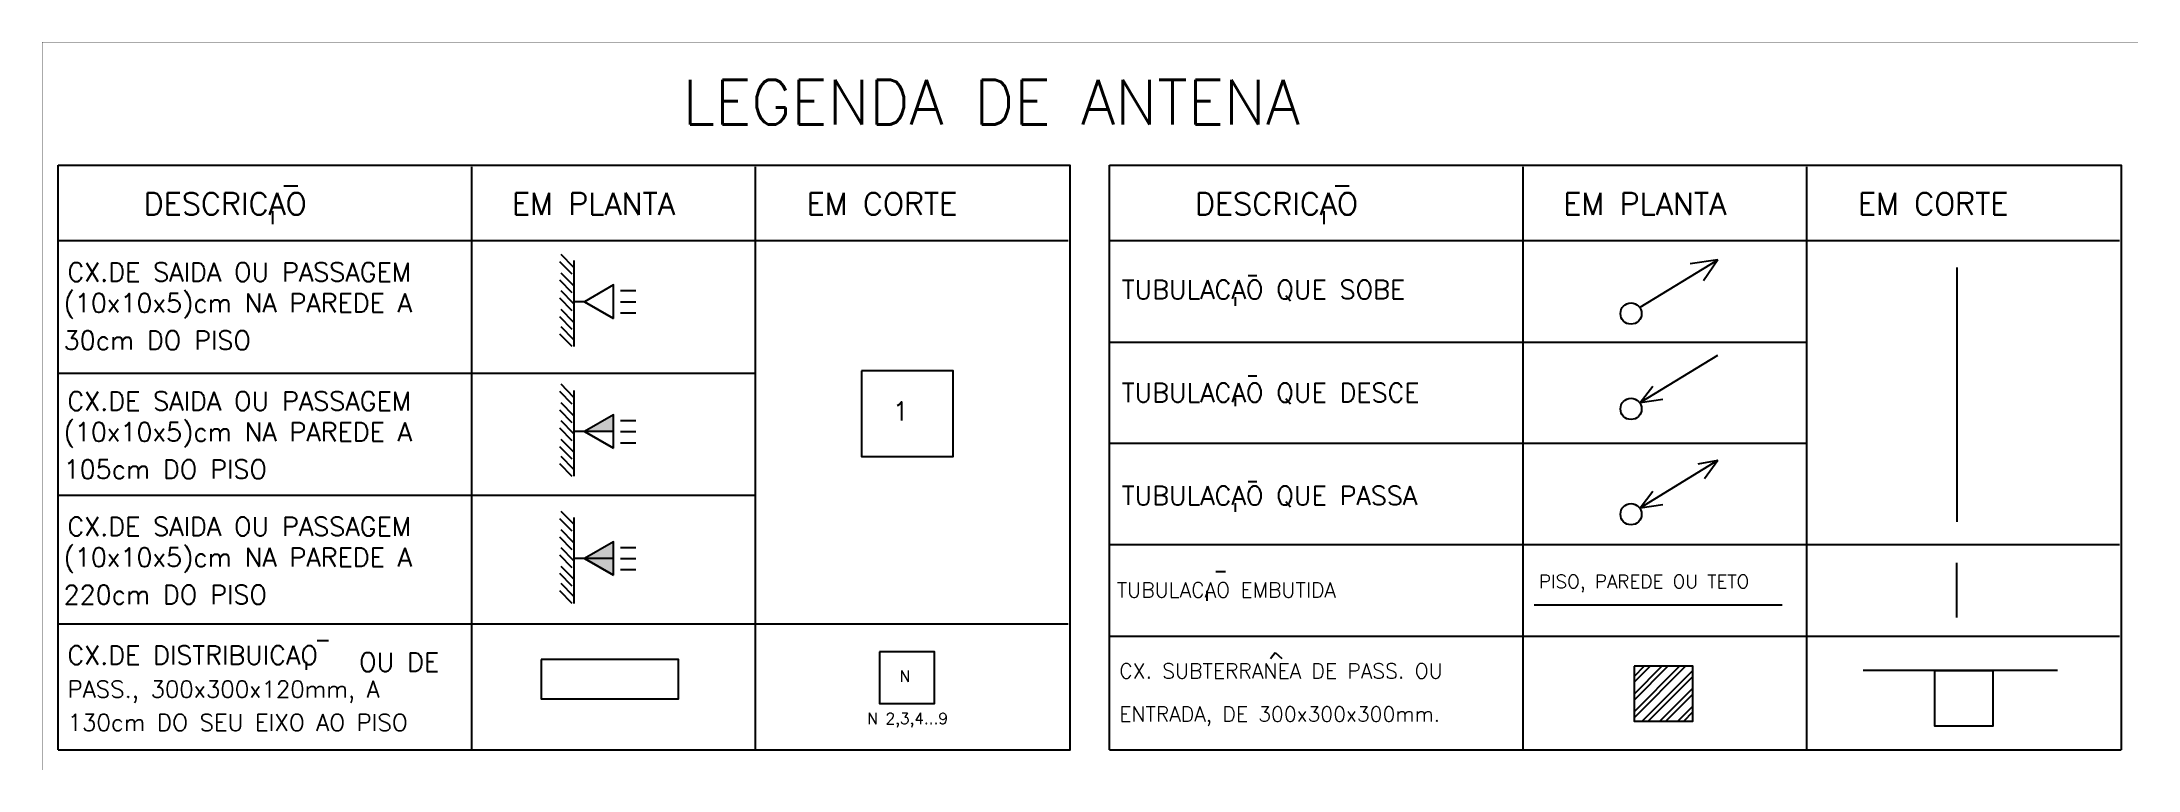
# Model space of a CAD drawing. Extents: x -181 to 8, y -11 to 54.
import ezdxf

# ---------------------------------------------------------------- set-up
doc = ezdxf.new("R2010")
doc.units = 0
doc.header["$LTSCALE"] = 250
doc.header["$MEASUREMENT"] = 0
doc.linetypes.add('DASHDOT', pattern=[1, 0.5, -0.25, 0, -0.25])
doc.layers.get('0').update_dxf_attribs({"linetype": 'CONTINUOUS'})
doc.layers.add('LEGENDAS', color=7, linetype='CONTINUOUS')
doc.styles.add('ROMANS', font='ROMANS.SHX', dxfattribs={"height": 80})

# ---------------------------------------------------------------- blocks, each defined once
blk = doc.blocks.new('*X0')
at = {"color": 0}
for p, q in [((261.55, 32.44), (265.61, 36.51)), ((261.55, 34.04), (264.02, 36.51)), ((261.55, 35.63), (262.43, 36.51)), ((261.55, 31.91), (266.14, 36.51)), ((261.55, 33.5), (264.55, 36.51)), ((261.55, 35.1), (262.96, 36.51)), ((262.26, 31.57), (266.81, 36.12)), ((262.79, 31.57), (266.81, 35.59)), ((263.85, 31.57), (266.81, 34.53)), ((264.38, 31.57), (266.81, 34)), ((265.45, 31.57), (266.81, 32.94)), ((265.98, 31.57), (266.81, 32.41))]:
    blk.add_line(p, q, dxfattribs=at)

msp = doc.modelspace()

# ---------------------------------------------------------------- linework, layer by layer
at = {"layer": 'LEGENDAS'}
for p, q in [((-159, 41.52), (-157.74, 41.52)), ((-142.12, 43.22), (-142.12, -9.19)), ((-116.62, 43.22), (-116.62, -9.19)), ((-64.47, 41.52), (-63.21, 41.52)), ((-47.58, 43.22), (-47.58, -9.19)), ((-22.08, 43.22), (-22.08, -9.19)), ((-160.01, 39.26), (-160.01, 38.08)), ((-65.48, 39.26), (-65.48, 38.08)), ((-179.21, 36.6), (-88.47, 36.6)), ((-84.68, 36.6), (6.07, 36.6)), ((-132.92, 34.81), (-132.92, 27.08)), ((-37.02, 30.63), (-30.05, 34.88)), ((-30.05, 34.88), (-32.53, 34.52)), ((-30.05, 34.88), (-31.35, 32.99)), ((-8.57, 34.17), (-8.57, 11.32)), ((-128.73, 32.12), (-127.35, 32.12)), ((-72.29, 33.45), (-71.49, 33.45)), ((-131.95, 31.11), (-132.92, 31.11)), ((-128.73, 31.11), (-127.35, 31.11)), ((-73.46, 31.53), (-73.46, 30.73)), ((-128.73, 30.11), (-127.35, 30.11)), ((-84.68, 27.48), (-22.08, 27.48)), ((-37.02, 22.06), (-30.05, 26.31)), ((-72.29, 24.43), (-71.49, 24.43)), ((-37.02, 22.06), (-35.88, 23.52)), ((-73.46, 22.5), (-73.46, 21.71)), ((-37.02, 22.06), (-35, 22.36)), ((-131.95, 19.44), (-132.92, 19.44)), ((-129.35, 19.44), (-131.95, 19.44)), ((-128.73, 20.44), (-127.35, 20.44)), ((-128.73, 19.44), (-127.35, 19.44)), ((-128.73, 18.43), (-127.35, 18.43)), ((-84.68, 18.4), (-22.08, 18.4)), ((-37.02, 12.59), (-30.05, 16.85)), ((-30.04, 16.84), (-31.86, 16.5)), ((-30.04, 16.84), (-31.24, 15.18)), ((-72.29, 14.94), (-71.49, 14.94)), ((-37.02, 12.59), (-35.88, 14.06)), ((-73.46, 13.01), (-73.46, 12.21)), ((-37.02, 12.59), (-35, 12.89)), ((-131.95, 8.02), (-132.92, 8.02)), ((-129.35, 8.02), (-131.95, 8.02)), ((-128.73, 9.02), (-127.35, 9.02)), ((-128.73, 8.02), (-127.35, 8.02)), ((-84.68, 9.29), (6.07, 9.29)), ((-8.6, 7.63), (-8.6, 2.71)), ((-128.73, 7.02), (-127.35, 7.02)), ((-75.19, 6.84), (-74.32, 6.84)), ((-75.99, 5.1), (-75.99, 4.23)), ((-179.21, 2.16), (-88.47, 2.16)), ((-155.98, 0.64), (-154.98, 0.64)), ((-84.68, 1.03), (6.07, 1.03)), ((-156.98, -1.27), (-156.98, -2)), ((-70.27, -0.97), (-69.84, -0.42)), ((-69.84, -0.42), (-69.24, -0.97)), ((-16.98, -2.02), (0.48, -2.02)), ((-130.5, -4.61), (-130.5, -4.63)), ((-130.03, -4.61), (-130.03, -4.63)), ((-129.57, -4.61), (-129.57, -4.63)), ((-129.11, -4.61), (-129.11, -4.63)), ((-128.56, -4.61), (-128.56, -4.63)), ((-179.27, -9.19), (-88.26, -9.19)), ((-84.74, -9.19), (6.23, -9.19))]:
    msp.add_line(p, q, dxfattribs=at)
at = {"layer": 'LEGENDAS', "color": 7}
for p, q in [((-133.05, 33.57), (-134.18, 34.7)), ((-132.93, 34.22), (-134.06, 35.35)), ((-133.05, 31.9), (-134.18, 33.03)), ((-132.93, 32.55), (-134.06, 33.68)), ((-132.93, 30.94), (-134.06, 32.07)), ((-133.05, 30.29), (-134.18, 31.42)), ((-132.93, 29.27), (-134.06, 30.41)), ((-133.05, 28.62), (-134.18, 29.75)), ((-132.93, 27.72), (-134.06, 28.86)), ((-133.05, 27.07), (-134.18, 28.2)), ((-179.21, 24.68), (-116.62, 24.68)), ((-133.05, 21.89), (-134.18, 23.02)), ((-132.93, 22.54), (-134.06, 23.68)), ((-132.92, 23.13), (-132.92, 15.41)), ((-133.05, 20.22), (-134.18, 21.35)), ((-132.93, 20.87), (-134.06, 22.01)), ((-133.05, 18.61), (-134.18, 19.74)), ((-132.93, 19.27), (-134.06, 20.4)), ((-133.05, 16.94), (-134.18, 18.07)), ((-132.93, 17.6), (-134.06, 18.73)), ((-132.93, 16.05), (-134.06, 17.18)), ((-133.05, 15.39), (-134.18, 16.52)), ((-179.21, 13.71), (-116.62, 13.71)), ((-133.05, 10.47), (-134.18, 11.6)), ((-132.93, 11.13), (-134.06, 12.26)), ((-132.92, 11.71), (-132.92, 3.99)), ((-133.05, 8.8), (-134.18, 9.93)), ((-132.93, 9.46), (-134.06, 10.59)), ((-133.05, 7.19), (-134.18, 8.33)), ((-132.93, 7.85), (-134.06, 8.98)), ((-133.05, 5.52), (-134.18, 6.66)), ((-132.93, 6.18), (-134.06, 7.31)), ((-132.93, 4.63), (-134.06, 5.76)), ((-133.05, 3.97), (-134.18, 5.11))]:
    msp.add_line(p, q, dxfattribs=at)
at = {"layer": 'LEGENDAS', "linetype": 'DASHDOT'}
msp.add_line((-46.55, 3.87), (-24.26, 3.87), dxfattribs=at)
at = {"layer": 'LEGENDAS', "const_width": 0.02}
msp.add_lwpolyline([(-180.73, 54.45), (-180.73, -10.99), (7.73, -10.99), (7.73, 54.45)], close=True, dxfattribs=at)
at = {"layer": 'LEGENDAS'}
for points in [[(-179.27, 43.39), (-88.3, 43.39), (-88.3, -9.19)], [(-179.27, -9.19), (-179.27, 43.39)], [(-84.74, 43.39), (6.23, 43.39), (6.23, -9.19)], [(-84.74, -9.19), (-84.74, 43.39)], [(-129.35, 29.61), (-131.95, 31.11), (-129.35, 29.61)], [(-129.35, 17.94), (-131.95, 19.44), (-129.35, 17.94)], [(-129.35, 6.52), (-131.95, 8.02), (-129.35, 6.52)]]:
    msp.add_lwpolyline(points, dxfattribs=at)
for points in [[(-129.35, 29.61), (-129.35, 32.61), (-131.95, 31.11)], [(-107.05, 24.9), (-107.05, 17.18), (-98.82, 17.18), (-98.82, 24.9)], [(-129.35, 17.94), (-129.35, 20.94), (-131.95, 19.44)], [(-129.35, 6.52), (-129.35, 9.52), (-131.95, 8.02)], [(-135.84, -1.06), (-135.84, -4.61), (-123.5, -4.61), (-123.5, -1.06)], [(-105.42, -0.37), (-105.42, -5), (-100.48, -5), (-100.48, -0.37)], [(-37.56, -1.67), (-37.56, -6.61), (-32.29, -6.61), (-32.29, -1.67)], [(-10.57, -2.08), (-10.57, -7.02), (-5.3, -7.02), (-5.3, -2.08)]]:
    msp.add_lwpolyline(points, close=True, dxfattribs=at)
for centre in [(-37.85, 30.04), (-37.85, 21.47), (-37.85, 12)]:
    msp.add_circle(centre, 0.953, dxfattribs=at)
for points in [[(-129.35, 19.44), (-129.35, 20.94), (-131.95, 19.44)], [(-129.35, 8.02), (-129.35, 9.52), (-131.95, 8.02)], [(-129.35, 6.52), (-129.35, 8.02), (-131.95, 8.02)]]:
    msp.add_solid(points, dxfattribs=at)

# ---------------------------------------------------------------- block references
msp.add_blockref('*X0', (-299.1, -38.18), dxfattribs=at)

# ---------------------------------------------------------------- texts
at = {"layer": 'LEGENDAS', "style": 'ROMANS'}
for s, height, p in [('LEGENDA DE ANTENA', 4, (-123.14, 47.05)), ('DESCRICAO', 2, (-171.59, 38.91)), ('EM PLANTA', 2, (-138.47, 38.91)), ('EM CORTE', 2, (-111.98, 38.91)), ('DESCRICAO', 2, (-77.06, 38.91)), ('EM PLANTA', 2, (-43.94, 38.91)), ('EM CORTE', 2, (-17.45, 38.91)), ('CX.DE SAIDA OU PASSAGEM', 1.6799, (-178.45, 32.93)), ('(10x10x5)cm NA PAREDE A ', 1.6799, (-178.79, 30.16)), ('TUBULACAO QUE SOBE', 1.6799, (-83.65, 31.36)), ('30cm DO PISO', 1.6799, (-178.79, 26.8)), ('CX.DE SAIDA OU PASSAGEM', 1.6799, (-178.45, 21.33)), ('TUBULACAO QUE DESCE', 1.6799, (-83.65, 22.09)), (' 1', 1.68, (-105.38, 20.42)), ('(10x10x5)cm NA PAREDE A ', 1.6799, (-178.79, 18.56)), ('105cm DO PISO', 1.6799, (-178.79, 15.2)), ('TUBULACAO QUE PASSA', 1.6799, (-83.65, 12.84)), ('CX.DE SAIDA OU PASSAGEM', 1.6799, (-178.45, 10.06)), ('(10x10x5)cm NA PAREDE A ', 1.6799, (-178.79, 7.29)), ('TUBULACAO EMBUTIDA', 1.3439, (-84.09, 4.52)), ('PISO, PAREDE OU TETO', 1.2095, (-46.14, 5.35)), ('220cm DO PISO', 1.6799, (-178.79, 3.93)), ('CX.DE DISTRIBUICAO ', 1.6799, (-178.45, -1.51)), ('OU DE', 1.68, (-152.23, -2.13)), ('CX. SUBTERRANEA DE PASS. OU ', 1.3439, (-83.87, -2.76)), ('PASS., 300x300x120mm, A ', 1.5119, (-178.43, -4.49)), ('N', 1.01, (-103.62, -3.06)), ('ENTRADA, DE 300x300x300mm.', 1.3439, (-83.87, -6.64)), ('130cm DO SEU EIXO AO PISO', 1.5119, (-178.43, -7.48)), ('N 2,3,4...9', 1.0079, (-106.53, -6.86))]:
    msp.add_text(s, height=height, dxfattribs=at).set_placement(p)

doc.saveas('drawing.dxf')
